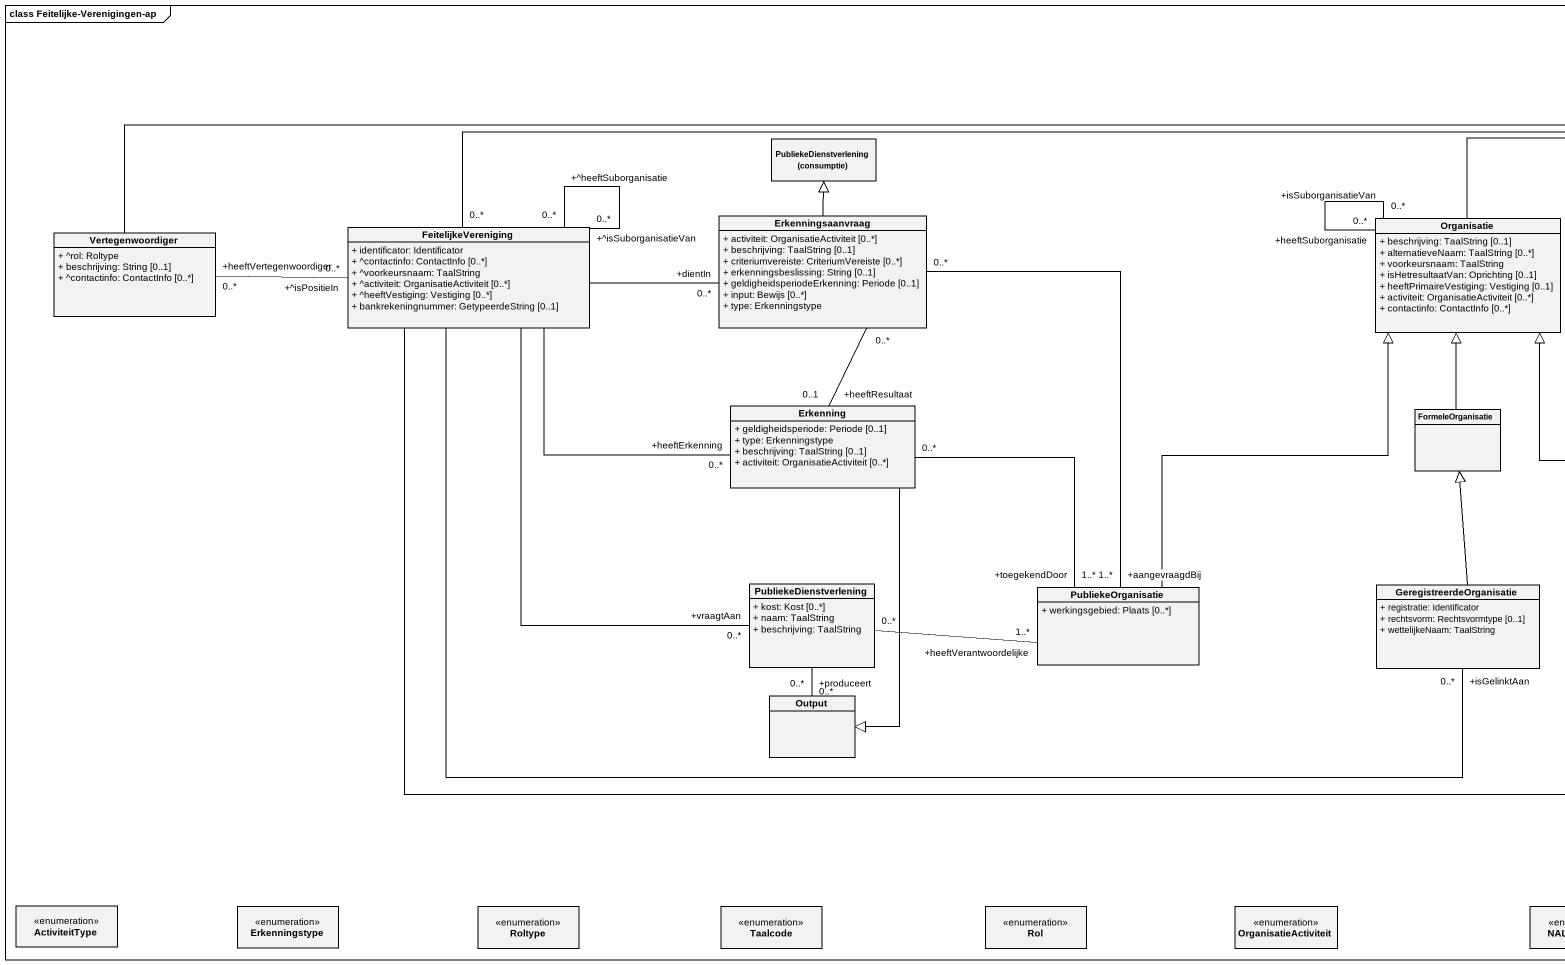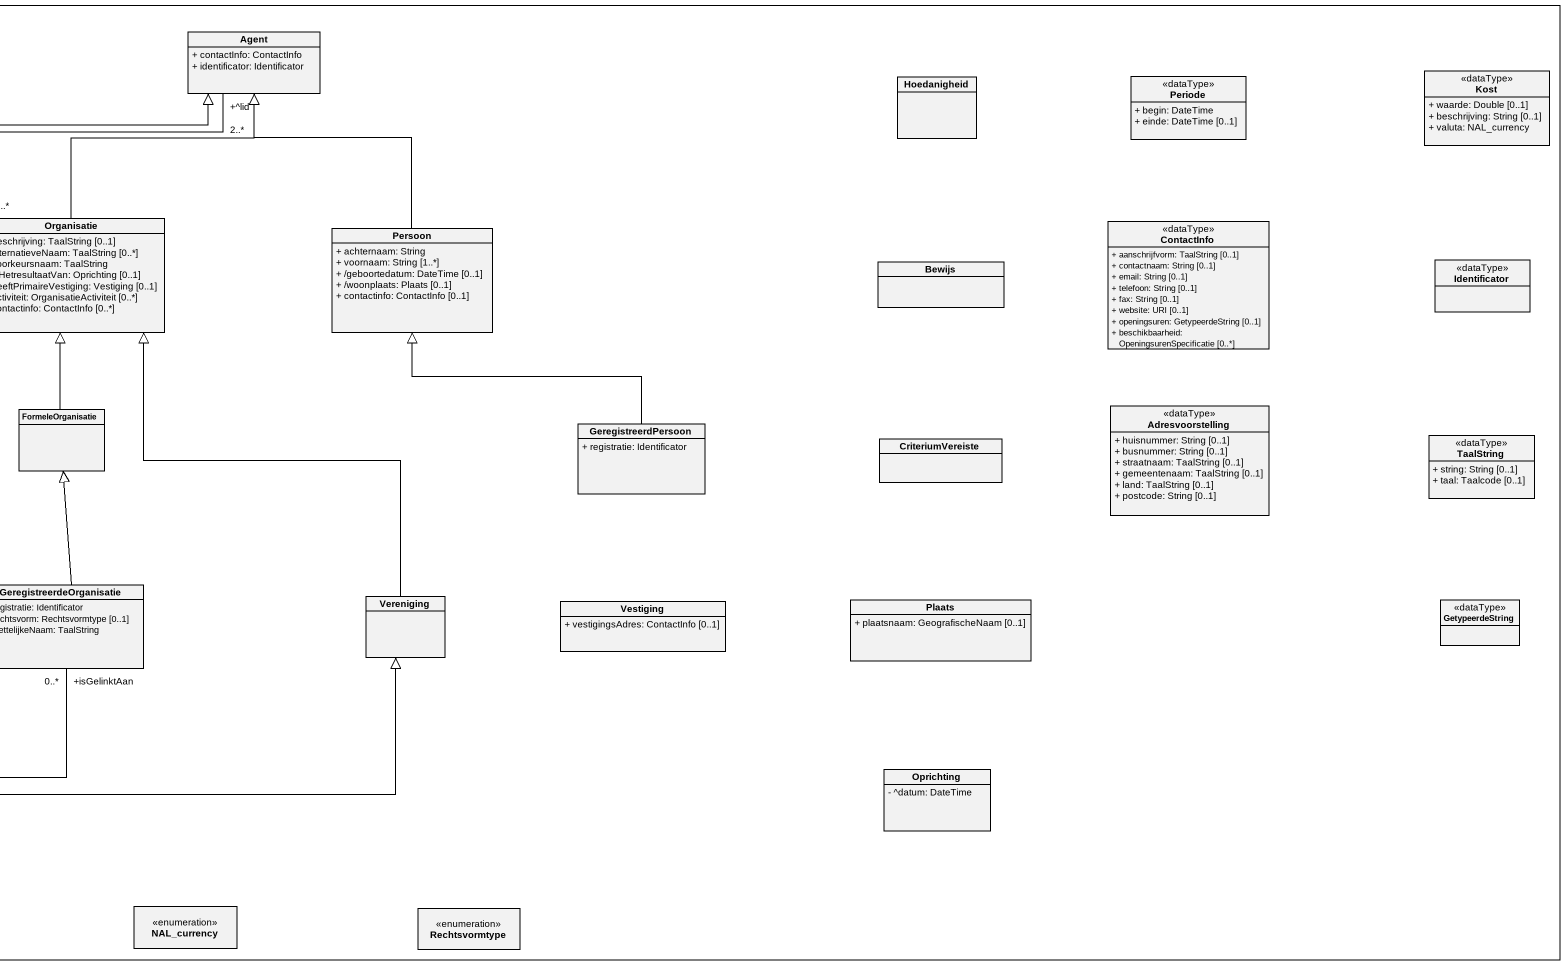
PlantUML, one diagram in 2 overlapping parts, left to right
@startuml
mainframe class Feitelijke-Verenigingen-ap
hide circle
hide empty members
skinparam classAttributeIconSize 0
class "Agent" as Agent_ {
  + contactInfo: ContactInfo
  + identificator: Identificator
}
class Hoedanigheid
class Periode <<dataType>> {
  + begin: DateTime
  + einde: DateTime [0..1]
}
class Kost <<dataType>> {
  + waarde: Double [0..1]
  + beschrijving: String [0..1]
  + valuta: NAL_currency
}
class "PubliekeDienstverlening (consumptie)" as PubliekeDienstverlening
class Erkenningsaanvraag {
  + activiteit: OrganisatieActiviteit [0..*]
  + beschrijving: TaalString [0..1]
  + criteriumvereiste: CriteriumVereiste [0..*]
  + erkenningsbeslissing: String [0..1]
  + geldigheidsperiodeErkenning: Periode [0..1]
  + input: Bewijs [0..*]
  + type: Erkenningstype
}
class Organisatie {
  + beschrijving: TaalString [0..1]
  + alternatieveNaam: TaalString [0..*]
  + voorkeursnaam: TaalString
  + isHetresultaatVan: Oprichting [0..1]
  + heeftPrimaireVestiging: Vestiging [0..1]
  + activiteit: OrganisatieActiviteit [0..*]
  + contactinfo: ContactInfo [0..*]
}
class Vertegenwoordiger {
  + ^rol: Roltype
  + beschrijving: String [0..1]
  + ^contactinfo: ContactInfo [0..*]
}
class FeitelijkeVereniging {
  + identificator: Identificator
  + ^contactinfo: ContactInfo [0..*]
  + ^voorkeursnaam: TaalString
  + ^activiteit: OrganisatieActiviteit [0..*]
  + ^heeftVestiging: Vestiging [0..*]
  + bankrekeningnummer: GetypeerdeString [0..1]
}
class Persoon {
  + achternaam: String
  + voornaam: String [1..*]
  + /geboortedatum: DateTime [0..1]
  + /woonplaats: Plaats [0..1]
  + contactinfo: ContactInfo [0..1]
}
class ContactInfo <<dataType>> {
  + aanschrijfvorm: TaalString [0..1]
  + contactnaam: String [0..1]
  + email: String [0..1]
  + telefoon: String [0..1]
  + fax: String [0..1]
  + website: URI [0..1]
  + openingsuren: GetypeerdeString [0..1]
  + beschikbaarheid: OpeningsurenSpecificatie [0..*]
}
class Bewijs
class Identificator <<dataType>>
class Erkenning {
  + geldigheidsperiode: Periode [0..1]
  + type: Erkenningstype
  + beschrijving: TaalString [0..1]
  + activiteit: OrganisatieActiviteit [0..*]
}
class FormeleOrganisatie
class Adresvoorstelling <<dataType>> {
  + huisnummer: String [0..1]
  + busnummer: String [0..1]
  + straatnaam: TaalString [0..1]
  + gemeentenaam: TaalString [0..1]
  + land: TaalString [0..1]
  + postcode: String [0..1]
}
class GeregistreerdPersoon {
  + registratie: Identificator
}
class CriteriumVereiste
class TaalString <<dataType>> {
  + string: String [0..1]
  + taal: Taalcode [0..1]
}
class "PubliekeDienstverlening" as PubliekeDienstverlening_2 {
  + kost: Kost [0..*]
  + naam: TaalString
  + beschrijving: TaalString
}
class PubliekeOrganisatie {
  + werkingsgebied: Plaats [0..*]
}
class GeregistreerdeOrganisatie {
  + registratie: Identificator
  + rechtsvorm: Rechtsvormtype [0..1]
  + wettelijkeNaam: TaalString
}
class Vereniging
class Vestiging {
  + vestigingsAdres: ContactInfo [0..1]
}
class Plaats {
  + plaatsnaam: GeografischeNaam [0..1]
}
class GetypeerdeString <<dataType>>
class Output
class Oprichting {
  - ^datum: DateTime
}
enum ActiviteitType
enum Erkenningstype
enum Roltype
enum Taalcode
enum Rol
enum OrganisatieActiviteit
enum NAL_currency
enum Rechtsvormtype
Erkenningsaanvraag -up-|> PubliekeDienstverlening
Erkenningsaanvraag "+dientIn\n0..*" -left- FeitelijkeVereniging
Erkenningsaanvraag "0..*" -- "+heeftResultaat\n0..1" Erkenning
Erkenningsaanvraag "0..*" -- "+aangevraagdBij\n1..*" PubliekeOrganisatie
Organisatie -up-|> Agent_
Organisatie "+isSuborganisatieVan\n0..*" -- "+heeftSuborganisatie\n0..*" Organisatie
Vertegenwoordiger -right-|> Agent_
Vertegenwoordiger "+heeftVertegenwoordiger\n0..*" -right- "+^isPositieIn\n0..*" FeitelijkeVereniging
FeitelijkeVereniging "0..*" -right- "+^lid\n2..*" Agent_
FeitelijkeVereniging "+^isSuborganisatieVan\n0..*" -- "+^heeftSuborganisatie\n0..*" FeitelijkeVereniging
FeitelijkeVereniging -right- "+heeftErkenning\n0..*" Erkenning
FeitelijkeVereniging -- "+vraagtAan\n0..*" PubliekeDienstverlening_2
FeitelijkeVereniging -right- "+isGelinktAan\n0..*" GeregistreerdeOrganisatie
FeitelijkeVereniging -right-|> Vereniging
Persoon -up-|> Agent_
Erkenning "0..*" -- "+toegekendDoor\n1..*" PubliekeOrganisatie
Erkenning --|> Output
FormeleOrganisatie -up-|> Organisatie
GeregistreerdPersoon -up-|> Persoon
PubliekeDienstverlening_2 "0..*" -right- "+heeftVerantwoordelijke\n1..*" PubliekeOrganisatie
PubliekeOrganisatie -up-|> Organisatie
GeregistreerdeOrganisatie -up-|> FormeleOrganisatie
Vereniging -up-|> Organisatie
Output "+produceert\n0..*" -up- "0..*" PubliekeDienstverlening_2
@enduml
